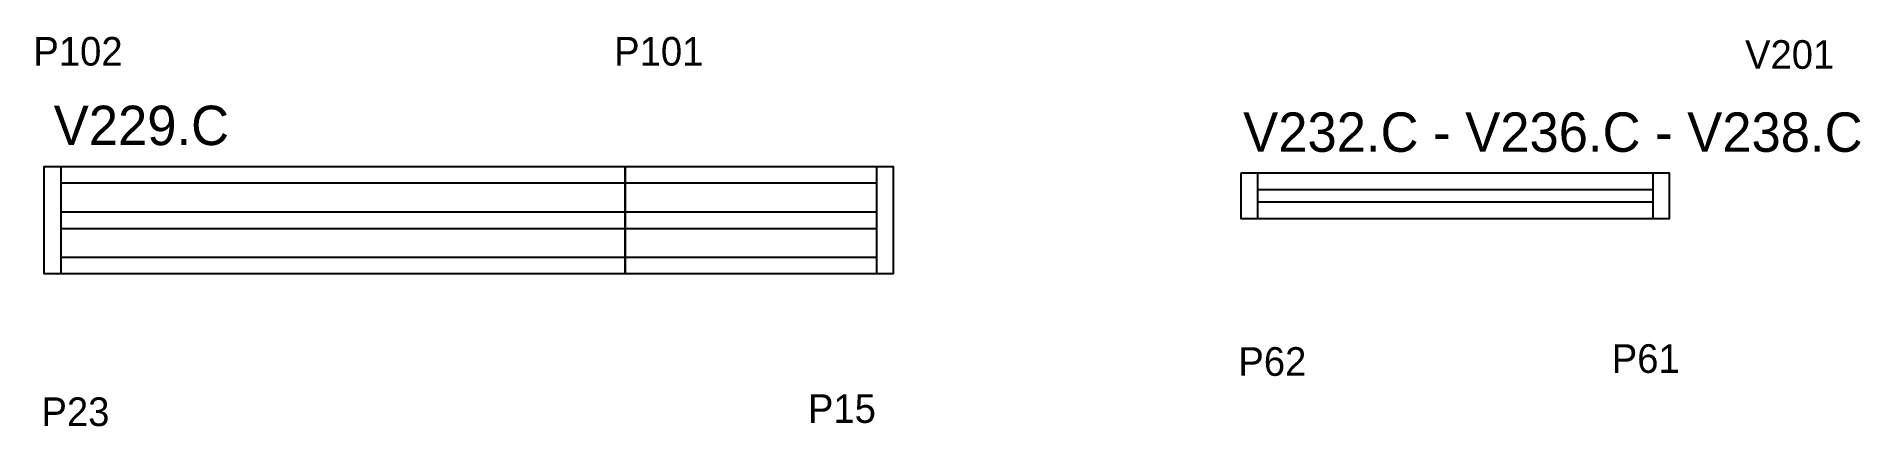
# Model space of a CAD drawing. Header units: metres. Extents: x 2144 to 2909, y 15527 to 15690.
import ezdxf

# ---------------------------------------------------------------- set-up
doc = ezdxf.new("R2010")
doc.units = ezdxf.units.M
for name, color, linetype in [('5', 7, 'Continuous'), ('NOMENCLATURA', 7, 'Continuous'), ('Painéis', 7, 'Continuous'), ('SARR_2.2x7', 7, 'Continuous')]:
    doc.layers.add(name, color=color, linetype=linetype)

msp = doc.modelspace()

# ---------------------------------------------------------------- linework, layer by layer
at = {"layer": 'Painéis', "color": 7, "lineweight": 25}
for points in [[(2390.89, 15590.58), (2146.89, 15590.58), (2146.89, 15635.58), (2390.89, 15635.58)], [(2390.89, 15635.58), (2503.39, 15635.58), (2503.39, 15590.58), (2390.89, 15590.58)]]:
    msp.add_lwpolyline(points, close=True, dxfattribs=at)
msp.add_lwpolyline([(2649.24, 15632.75), (2649.24, 15613.75), (2829.24, 15613.75), (2829.24, 15632.75), (2649.24, 15632.75)], dxfattribs=at)
at = {"layer": 'SARR_2.2x7', "color": 7, "lineweight": 25}
for p, q in [((2153.89, 15635.58), (2153.89, 15590.58)), ((2496.39, 15635.58), (2496.39, 15590.58)), ((2656.24, 15632.75), (2656.24, 15613.75)), ((2822.24, 15632.75), (2822.24, 15613.75)), ((2390.89, 15628.58), (2153.89, 15628.58)), ((2496.39, 15628.58), (2390.89, 15628.58)), ((2822.24, 15625.75), (2656.24, 15625.75)), ((2153.89, 15616.58), (2390.89, 15616.58)), ((2390.89, 15616.58), (2496.39, 15616.58)), ((2656.24, 15620.75), (2822.24, 15620.75)), ((2153.89, 15609.58), (2390.89, 15609.58)), ((2390.89, 15609.58), (2496.39, 15609.58)), ((2153.89, 15597.58), (2390.89, 15597.58)), ((2390.89, 15597.58), (2496.39, 15597.58))]:
    msp.add_line(p, q, dxfattribs=at)

# ---------------------------------------------------------------- texts
at = {"layer": '5', "color": 7, "lineweight": 25}
for s, p in [('P102', (2142.39, 15677.84)), ('P101', (2386.2, 15677.84)), ('V201', (2860.96, 15676.5)), ('P62', (2648.25, 15547.88)), ('P61', (2804.99, 15549.11)), ('P23', (2145.78, 15526.84)), ('P15', (2467.55, 15528.16))]:
    msp.add_text(s, height=12, dxfattribs=at).set_placement(p)
at = {"layer": 'NOMENCLATURA', "color": 7, "lineweight": 25}
for s, p in [('V229.C', (2150.95, 15644.55)), ('V232.C - V236.C - V238.C', (2650.29, 15641.73))]:
    msp.add_text(s, height=16.5, dxfattribs=at).set_placement(p)

doc.saveas('drawing.dxf')
